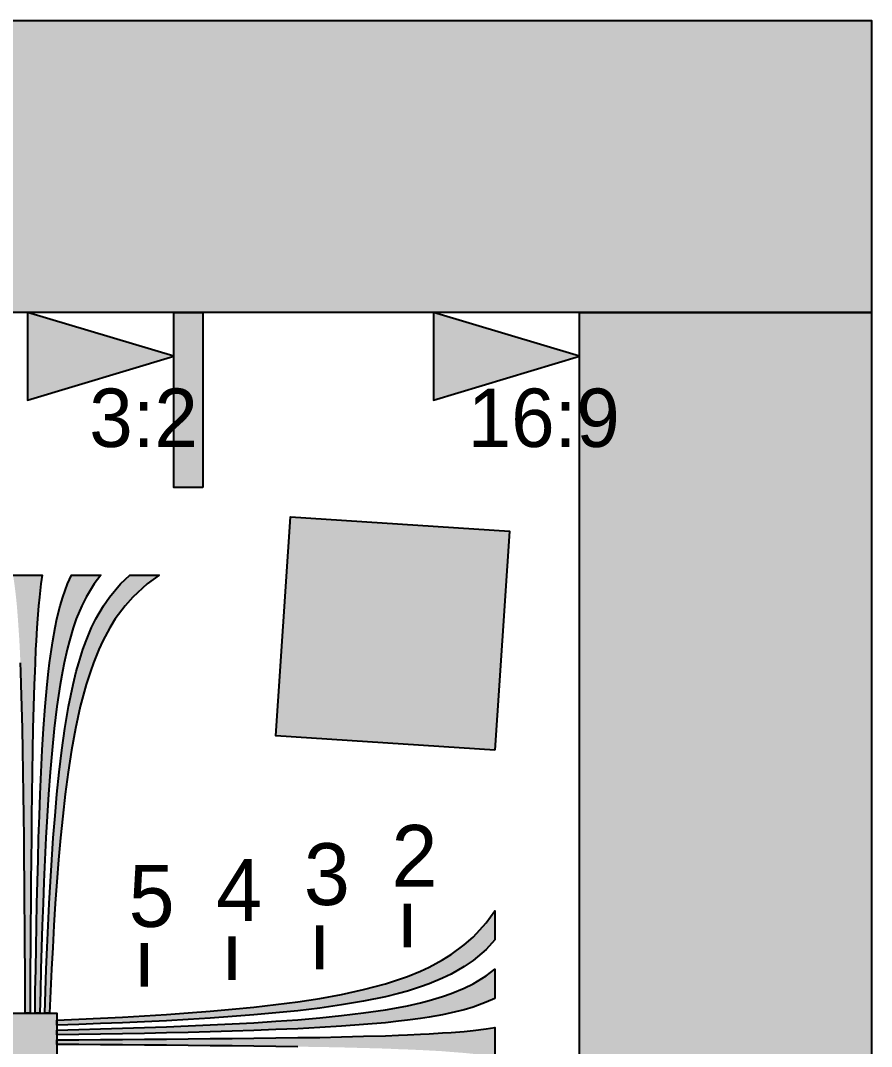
# Model space of a CAD drawing. Header units: millimetres. Extents: x 0 to 791, y 0 to 492.
# Drawn here: x 674.6 to 791.1, y 351.5 to 492.1 of the extents above; entities that cross this region are included whole.
import ezdxf

# ---------------------------------------------------------------- set-up
doc = ezdxf.new("R2010")
doc.units = ezdxf.units.MM
for name, color, linetype in [('FRAME', 7, 'Continuous'), ('LABELS', 7, 'Continuous'), ('PERIPHERY', 7, 'Continuous'), ('SFR', 7, 'Continuous')]:
    doc.layers.add(name, color=color, linetype=linetype)

msp = doc.modelspace()

# ---------------------------------------------------------------- hatches: boundary and pattern name
at = {"layer": 'FRAME', "true_color": 0x000000}
h = msp.add_hatch(color=7, dxfattribs=at)
h.dxf.hatch_style = 1
h.paths.add_polyline_path([(0, 492.12), (791.12, 492.12), (791.12, 452.12), (0, 452.12), (0, 492.12)])
h = msp.add_hatch(color=7, dxfattribs=at)
h.dxf.hatch_style = 1
h.paths.add_polyline_path([(675.56, 452.12), (675.56, 440.12), (695.56, 446.12), (675.56, 452.12)])
h = msp.add_hatch(color=7, dxfattribs=at)
h.dxf.hatch_style = 1
h.paths.add_polyline_path([(699.56, 428.13), (695.56, 428.13), (695.56, 452.12), (699.56, 452.12), (699.56, 428.13)])
h = msp.add_hatch(color=7, dxfattribs=at)
h.dxf.hatch_style = 1
h.paths.add_polyline_path([(731.12, 452.13), (731.12, 440.12), (751.12, 446.13), (731.12, 452.13)])
h = msp.add_hatch(color=7, dxfattribs=at)
h.dxf.hatch_style = 1
h.paths.add_polyline_path([(751.12, 452.12), (791.12, 452.12), (791.12, 52.13), (751.12, 52.13), (751.12, 452.12)])
at = {"layer": 'PERIPHERY', "true_color": 0x000000}
h = msp.add_hatch(color=7, dxfattribs=at)
h.dxf.hatch_style = 1
h.paths.add_polyline_path([(677.57, 416.12), (677.39, 414.92), (677.17, 413.12), (677.05, 411.92), (676.91, 410.12), (676.81, 408.92), (676.71, 407.12), (676.65, 405.92), (676.57, 404.12), (676.53, 402.92), (676.45, 401.12), (676.37, 398.12), (676.29, 395.12), (676.23, 392.12), (676.19, 389.12), (676.15, 386.12), (676.11, 383.12), (676.07, 380.12), (676.05, 377.12), (676.01, 374.12), (675.99, 371.12), (675.97, 368.12), (675.95, 365.12), (675.93, 362.12), (675.91, 359.12), (675.91, 356.12), (675.23, 356.12), (675.23, 359.12), (675.21, 362.12), (675.19, 365.12), (675.17, 368.13), (675.15, 371.13), (675.13, 374.13), (675.09, 377.13), (675.07, 380.13), (675.03, 383.13), (674.99, 386.13), (674.95, 389.13), (674.91, 392.13), (674.85, 395.13), (674.77, 398.13), (674.69, 401.13), (674.61, 402.93), (674.57, 404.13), (674.49, 405.93), (674.43, 407.13), (674.31, 408.93), (674.23, 410.13), (674.09, 411.93), (673.97, 413.13), (673.75, 414.93), (673.57, 416.13), (677.57, 416.13), (677.57, 416.12)])
h = msp.add_hatch(color=7, dxfattribs=at)
h.dxf.hatch_style = 1
h.paths.add_polyline_path([(685.57, 416.12), (684.67, 414.92), (683.57, 413.12), (682.97, 411.92), (682.23, 410.12), (681.81, 408.92), (681.29, 407.12), (680.97, 405.92), (680.57, 404.12), (680.33, 402.92), (680.01, 401.12), (679.57, 398.12), (679.21, 395.12), (678.91, 392.12), (678.65, 389.12), (678.43, 386.12), (678.23, 383.12), (678.07, 380.12), (677.93, 377.12), (677.79, 374.12), (677.67, 371.12), (677.57, 368.12), (677.47, 365.12), (677.39, 362.12), (677.31, 359.12), (677.23, 356.12), (676.57, 356.12), (676.61, 359.12), (676.67, 362.12), (676.71, 365.12), (676.77, 368.13), (676.83, 371.13), (676.91, 374.13), (676.99, 377.13), (677.07, 380.13), (677.17, 383.13), (677.29, 386.13), (677.41, 389.13), (677.57, 392.13), (677.75, 395.13), (677.97, 398.13), (678.23, 401.13), (678.43, 402.93), (678.57, 404.13), (678.81, 405.93), (678.99, 407.13), (679.31, 408.93), (679.57, 410.13), (680.01, 411.93), (680.37, 413.13), (681.03, 414.93), (681.57, 416.13), (685.57, 416.13), (685.57, 416.12)])
h = msp.add_hatch(color=7, dxfattribs=at)
h.dxf.hatch_style = 1
h.paths.add_polyline_path([(693.57, 416.12), (691.93, 414.92), (689.97, 413.12), (688.91, 411.92), (687.57, 410.12), (686.81, 408.92), (685.85, 407.12), (685.29, 405.92), (684.57, 404.12), (684.15, 402.92), (683.57, 401.12), (682.77, 398.12), (682.11, 395.12), (681.57, 392.12), (681.11, 389.12), (680.71, 386.12), (680.37, 383.12), (680.07, 380.12), (679.81, 377.12), (679.57, 374.12), (679.35, 371.12), (679.17, 368.12), (678.99, 365.12), (678.85, 362.12), (678.71, 359.12), (678.57, 356.12), (677.91, 356.12), (678.01, 359.12), (678.11, 362.12), (678.23, 365.12), (678.37, 368.13), (678.51, 371.13), (678.69, 374.13), (678.87, 377.13), (679.07, 380.13), (679.31, 383.13), (679.57, 386.13), (679.87, 389.13), (680.23, 392.13), (680.67, 395.13), (681.17, 398.13), (681.79, 401.13), (682.23, 402.93), (682.57, 404.13), (683.13, 405.93), (683.57, 407.13), (684.31, 408.93), (684.91, 410.13), (685.95, 411.93), (686.77, 413.13), (688.29, 414.93), (689.57, 416.13), (693.57, 416.13), (693.57, 416.12)])
h = msp.add_hatch(color=7, dxfattribs=at)
h.dxf.hatch_style = 1
h.paths.add_polyline_path([(739.56, 366.13), (738.36, 364.85), (736.56, 363.33), (735.36, 362.51), (733.56, 361.47), (732.36, 360.89), (730.56, 360.13), (729.36, 359.69), (727.56, 359.13), (726.36, 358.79), (724.56, 358.35), (721.56, 357.73), (718.56, 357.23), (715.56, 356.79), (712.56, 356.43), (709.56, 356.13), (706.56, 355.87), (703.56, 355.63), (700.56, 355.43), (697.56, 355.25), (694.56, 355.07), (691.56, 354.93), (688.56, 354.79), (685.56, 354.67), (682.56, 354.57), (679.56, 354.47), (679.56, 355.13), (682.56, 355.27), (685.56, 355.41), (688.56, 355.55), (691.56, 355.73), (694.56, 355.91), (697.56, 356.13), (700.56, 356.37), (703.56, 356.63), (706.56, 356.93), (709.56, 357.27), (712.56, 357.67), (715.56, 358.13), (718.56, 358.67), (721.56, 359.33), (724.56, 360.13), (726.36, 360.71), (727.56, 361.13), (729.36, 361.85), (730.56, 362.41), (732.36, 363.39), (733.56, 364.13), (735.36, 365.47), (736.56, 366.53), (738.36, 368.49), (739.56, 370.13), (739.56, 366.13)])
h = msp.add_hatch(color=7, dxfattribs=at)
h.dxf.hatch_style = 1
h.paths.add_polyline_path([(739.56, 358.13), (738.36, 357.59), (736.56, 356.93), (735.36, 356.57), (733.56, 356.13), (732.36, 355.89), (730.56, 355.55), (729.36, 355.37), (727.56, 355.13), (726.36, 354.99), (724.56, 354.79), (721.56, 354.53), (718.56, 354.31), (715.56, 354.13), (712.56, 353.97), (709.56, 353.85), (706.56, 353.73), (703.56, 353.63), (700.56, 353.55), (697.56, 353.47), (694.56, 353.39), (691.56, 353.33), (688.56, 353.27), (685.56, 353.23), (682.56, 353.17), (679.56, 353.13), (679.56, 353.79), (682.56, 353.87), (685.56, 353.95), (688.56, 354.03), (691.56, 354.12), (694.56, 354.23), (697.56, 354.35), (700.56, 354.49), (703.56, 354.62), (706.56, 354.79), (709.56, 354.99), (712.56, 355.21), (715.56, 355.47), (718.56, 355.77), (721.56, 356.13), (724.56, 356.57), (726.36, 356.89), (727.56, 357.13), (729.36, 357.53), (730.56, 357.85), (732.36, 358.39), (733.56, 358.79), (735.36, 359.53), (736.56, 360.13), (738.36, 361.23), (739.56, 362.13), (739.56, 358.13)])
h = msp.add_hatch(color=7, dxfattribs=at)
h.dxf.hatch_style = 1
h.paths.add_polyline_path([(679.56, 348.13), (671.56, 348.13), (671.56, 356.12), (679.56, 356.12), (679.56, 348.13)])
h = msp.add_hatch(color=7, dxfattribs=at)
h.dxf.hatch_style = 1
h.paths.add_polyline_path([(739.56, 350.13), (738.36, 350.31), (736.56, 350.53), (735.36, 350.65), (733.56, 350.79), (732.36, 350.89), (730.56, 350.99), (729.36, 351.05), (727.56, 351.13), (726.36, 351.17), (724.56, 351.25), (721.56, 351.33), (718.56, 351.41), (715.56, 351.47), (712.56, 351.51), (709.56, 351.55), (706.56, 351.59), (703.56, 351.63), (700.56, 351.65), (697.56, 351.69), (694.56, 351.71), (691.56, 351.73), (688.56, 351.75), (685.56, 351.77), (682.56, 351.79), (679.56, 351.79), (679.56, 352.47), (682.56, 352.47), (685.56, 352.49), (688.56, 352.51), (691.56, 352.53), (694.56, 352.55), (697.56, 352.57), (700.56, 352.61), (703.56, 352.63), (706.56, 352.67), (709.56, 352.71), (712.56, 352.75), (715.56, 352.79), (718.56, 352.85), (721.56, 352.93), (724.56, 353.01), (726.36, 353.09), (727.56, 353.13), (729.36, 353.21), (730.56, 353.27), (732.36, 353.39), (733.56, 353.47), (735.36, 353.61), (736.56, 353.73), (738.36, 353.95), (739.56, 354.13), (739.56, 350.13)])
at = {"layer": 'SFR', "true_color": 0x000000}
h = msp.add_hatch(color=7, dxfattribs=at)
h.dxf.hatch_style = 1
h.paths.add_polyline_path([(739.56, 392.13), (709.56, 394.12), (711.56, 424.12), (741.56, 422.13), (739.56, 392.13)])

# ---------------------------------------------------------------- linework, layer by layer
at = {"layer": 'FRAME', "color": 250}
for points in [[(0, 492.12), (791.12, 492.12), (791.12, 452.12), (0, 452.12), (0, 492.12)], [(675.56, 452.12), (675.56, 440.12), (695.56, 446.12), (675.56, 452.12)], [(699.56, 428.13), (695.56, 428.13), (695.56, 452.12), (699.56, 452.12), (699.56, 428.13)], [(731.12, 452.13), (731.12, 440.12), (751.12, 446.13), (731.12, 452.13)], [(751.12, 452.12), (791.12, 452.12), (791.12, 52.13), (751.12, 52.13), (751.12, 452.12)]]:
    msp.add_lwpolyline(points, close=True, dxfattribs=at)
at = {"layer": 'FRAME', "color": 250, "true_color": 0x000000}
for points in [[(0, 492.12), (0, 452.12), (791.12, 452.12)], [(791.12, 452.12), (791.12, 492.12), (0, 492.12)], [(675.56, 452.12), (675.56, 440.12), (695.56, 446.12)], [(699.56, 428.13), (699.56, 452.12), (695.56, 452.12)], [(695.56, 452.12), (695.56, 428.13), (699.56, 428.13)], [(731.12, 452.13), (731.12, 440.12), (751.12, 446.13)], [(751.12, 452.12), (751.12, 52.13), (791.12, 52.13)], [(791.12, 52.13), (791.12, 452.12), (751.12, 452.12)]]:
    msp.add_solid(points, dxfattribs=at)
at = {"layer": 'PERIPHERY', "color": 250}
for points in [[(673.57, 416.13), (677.57, 416.13), (677.57, 416.12), (677.57, 416.12), (677.39, 414.92), (677.17, 413.12), (677.05, 411.92), (676.91, 410.12), (676.81, 408.92), (676.71, 407.12), (676.65, 405.92), (676.57, 404.12), (676.53, 402.92), (676.45, 401.12), (676.37, 398.12), (676.29, 395.12), (676.23, 392.12), (676.19, 389.12), (676.15, 386.12), (676.11, 383.12), (676.07, 380.12), (676.05, 377.12), (676.01, 374.12), (675.99, 371.12), (675.97, 368.12), (675.95, 365.12), (675.93, 362.12), (675.91, 359.12), (675.91, 356.12), (675.23, 356.12), (675.23, 359.12), (675.21, 362.12), (675.19, 365.12), (675.17, 368.13), (675.15, 371.13), (675.13, 374.13), (675.09, 377.13), (675.07, 380.13), (675.03, 383.13), (674.99, 386.13), (674.95, 389.13), (674.91, 392.13), (674.85, 395.13), (674.77, 398.13), (674.69, 401.13), (674.61, 402.93), (674.57, 404.13)], [(712.56, 351.51), (709.56, 351.55), (706.56, 351.59), (703.56, 351.63), (700.56, 351.65), (697.56, 351.69), (694.56, 351.71), (691.56, 351.73), (688.56, 351.75), (685.56, 351.77), (682.56, 351.79), (679.56, 351.79), (679.56, 352.47), (682.56, 352.47), (685.56, 352.49), (688.56, 352.51), (691.56, 352.53), (694.56, 352.55), (697.56, 352.57), (700.56, 352.61), (703.56, 352.63), (706.56, 352.67), (709.56, 352.71), (712.56, 352.75), (715.56, 352.79), (718.56, 352.85), (721.56, 352.93), (724.56, 353.01), (726.36, 353.09), (727.56, 353.13), (729.36, 353.21), (730.56, 353.27), (732.36, 353.39), (733.56, 353.47), (735.36, 353.61), (736.56, 353.73), (738.36, 353.95), (739.56, 354.13), (739.56, 350.13)]]:
    msp.add_lwpolyline(points, dxfattribs=at)
for points in [[(685.57, 416.12), (684.67, 414.92), (683.57, 413.12), (682.97, 411.92), (682.23, 410.12), (681.81, 408.92), (681.29, 407.12), (680.97, 405.92), (680.57, 404.12), (680.33, 402.92), (680.01, 401.12), (679.57, 398.12), (679.21, 395.12), (678.91, 392.12), (678.65, 389.12), (678.43, 386.12), (678.23, 383.12), (678.07, 380.12), (677.93, 377.12), (677.79, 374.12), (677.67, 371.12), (677.57, 368.12), (677.47, 365.12), (677.39, 362.12), (677.31, 359.12), (677.23, 356.12), (676.57, 356.12), (676.61, 359.12), (676.67, 362.12), (676.71, 365.12), (676.77, 368.13), (676.83, 371.13), (676.91, 374.13), (676.99, 377.13), (677.07, 380.13), (677.17, 383.13), (677.29, 386.13), (677.41, 389.13), (677.57, 392.13), (677.75, 395.13), (677.97, 398.13), (678.23, 401.13), (678.43, 402.93), (678.57, 404.13), (678.81, 405.93), (678.99, 407.13), (679.31, 408.93), (679.57, 410.13), (680.01, 411.93), (680.37, 413.13), (681.03, 414.93), (681.57, 416.13), (685.57, 416.13), (685.57, 416.12)], [(693.57, 416.12), (691.93, 414.92), (689.97, 413.12), (688.91, 411.92), (687.57, 410.12), (686.81, 408.92), (685.85, 407.12), (685.29, 405.92), (684.57, 404.12), (684.15, 402.92), (683.57, 401.12), (682.77, 398.12), (682.11, 395.12), (681.57, 392.12), (681.11, 389.12), (680.71, 386.12), (680.37, 383.12), (680.07, 380.12), (679.81, 377.12), (679.57, 374.12), (679.35, 371.12), (679.17, 368.12), (678.99, 365.12), (678.85, 362.12), (678.71, 359.12), (678.57, 356.12), (677.91, 356.12), (678.01, 359.12), (678.11, 362.12), (678.23, 365.12), (678.37, 368.13), (678.51, 371.13), (678.69, 374.13), (678.87, 377.13), (679.07, 380.13), (679.31, 383.13), (679.57, 386.13), (679.87, 389.13), (680.23, 392.13), (680.67, 395.13), (681.17, 398.13), (681.79, 401.13), (682.23, 402.93), (682.57, 404.13), (683.13, 405.93), (683.57, 407.13), (684.31, 408.93), (684.91, 410.13), (685.95, 411.93), (686.77, 413.13), (688.29, 414.93), (689.57, 416.13), (693.57, 416.13), (693.57, 416.12)], [(739.56, 366.13), (738.36, 364.85), (736.56, 363.33), (735.36, 362.51), (733.56, 361.47), (732.36, 360.89), (730.56, 360.13), (729.36, 359.69), (727.56, 359.13), (726.36, 358.79), (724.56, 358.35), (721.56, 357.73), (718.56, 357.23), (715.56, 356.79), (712.56, 356.43), (709.56, 356.13), (706.56, 355.87), (703.56, 355.63), (700.56, 355.43), (697.56, 355.25), (694.56, 355.07), (691.56, 354.93), (688.56, 354.79), (685.56, 354.67), (682.56, 354.57), (679.56, 354.47), (679.56, 355.13), (682.56, 355.27), (685.56, 355.41), (688.56, 355.55), (691.56, 355.73), (694.56, 355.91), (697.56, 356.13), (700.56, 356.37), (703.56, 356.63), (706.56, 356.93), (709.56, 357.27), (712.56, 357.67), (715.56, 358.13), (718.56, 358.67), (721.56, 359.33), (724.56, 360.13), (726.36, 360.71), (727.56, 361.13), (729.36, 361.85), (730.56, 362.41), (732.36, 363.39), (733.56, 364.13), (735.36, 365.47), (736.56, 366.53), (738.36, 368.49), (739.56, 370.13), (739.56, 366.13)], [(739.56, 358.13), (738.36, 357.59), (736.56, 356.93), (735.36, 356.57), (733.56, 356.13), (732.36, 355.89), (730.56, 355.55), (729.36, 355.37), (727.56, 355.13), (726.36, 354.99), (724.56, 354.79), (721.56, 354.53), (718.56, 354.31), (715.56, 354.13), (712.56, 353.97), (709.56, 353.85), (706.56, 353.73), (703.56, 353.63), (700.56, 353.55), (697.56, 353.47), (694.56, 353.39), (691.56, 353.33), (688.56, 353.27), (685.56, 353.23), (682.56, 353.17), (679.56, 353.13), (679.56, 353.79), (682.56, 353.87), (685.56, 353.95), (688.56, 354.03), (691.56, 354.12), (694.56, 354.23), (697.56, 354.35), (700.56, 354.49), (703.56, 354.62), (706.56, 354.79), (709.56, 354.99), (712.56, 355.21), (715.56, 355.47), (718.56, 355.77), (721.56, 356.13), (724.56, 356.57), (726.36, 356.89), (727.56, 357.13), (729.36, 357.53), (730.56, 357.85), (732.36, 358.39), (733.56, 358.79), (735.36, 359.53), (736.56, 360.13), (738.36, 361.23), (739.56, 362.13), (739.56, 358.13)], [(679.56, 348.13), (671.56, 348.13), (671.56, 356.12), (679.56, 356.12), (679.56, 348.13)]]:
    msp.add_lwpolyline(points, close=True, dxfattribs=at)
at = {"layer": 'PERIPHERY', "color": 250, "lineweight": 35, "const_width": 1}
for points in [[(727.56, 371.13), (727.56, 365.13)], [(715.56, 368.13), (715.56, 362.13)], [(703.56, 366.63), (703.56, 360.63)], [(691.56, 365.73), (691.56, 359.73)]]:
    msp.add_lwpolyline(points, dxfattribs=at)
at = {"layer": 'PERIPHERY', "color": 250, "true_color": 0x000000}
for points in [[(677.57, 416.12), (677.57, 416.13), (673.57, 416.13)], [(677.57, 416.12), (673.57, 416.13), (673.75, 414.93)], [(677.57, 416.12), (673.75, 414.93), (673.97, 413.13)], [(677.57, 416.12), (673.97, 413.13), (674.09, 411.93)], [(677.57, 416.12), (674.09, 411.93), (674.23, 410.13)], [(677.57, 416.12), (674.23, 410.13), (674.31, 408.93)], [(677.57, 416.12), (674.31, 408.93), (674.43, 407.13)], [(677.57, 416.12), (674.43, 407.13), (674.49, 405.93)], [(677.57, 416.12), (674.49, 405.93), (674.57, 404.13)], [(677.57, 416.12), (674.57, 404.13), (674.61, 402.93)], [(677.57, 416.12), (674.61, 402.93), (674.69, 401.13)], [(677.57, 416.12), (674.69, 401.13), (674.77, 398.13)], [(674.77, 398.13), (677.39, 414.92), (677.57, 416.12)], [(674.77, 398.13), (677.17, 413.12), (677.39, 414.92)], [(685.57, 416.12), (679.57, 410.13), (679.31, 408.93)], [(679.31, 408.93), (684.67, 414.92), (685.57, 416.12)], [(679.31, 408.93), (683.57, 413.12), (684.67, 414.92)], [(685.57, 416.12), (680.01, 411.93), (679.57, 410.13)], [(685.57, 416.12), (680.37, 413.13), (680.01, 411.93)], [(685.57, 416.12), (681.03, 414.93), (680.37, 413.13)], [(685.57, 416.12), (681.57, 416.13), (681.03, 414.93)], [(685.57, 416.12), (685.57, 416.13), (681.57, 416.13)], [(693.57, 416.12), (685.95, 411.93), (684.91, 410.13)], [(684.91, 410.13), (691.93, 414.92), (693.57, 416.12)], [(684.91, 410.13), (689.97, 413.12), (691.93, 414.92)], [(693.57, 416.12), (686.77, 413.13), (685.95, 411.93)], [(693.57, 416.12), (688.29, 414.93), (686.77, 413.13)], [(693.57, 416.12), (689.57, 416.13), (688.29, 414.93)], [(693.57, 416.12), (693.57, 416.13), (689.57, 416.13)], [(674.77, 398.13), (677.05, 411.92), (677.17, 413.12)], [(674.77, 398.13), (676.91, 410.12), (677.05, 411.92)], [(679.31, 408.93), (682.97, 411.92), (683.57, 413.12)], [(679.31, 408.93), (682.23, 410.12), (682.97, 411.92)], [(684.91, 410.13), (688.91, 411.92), (689.97, 413.12)], [(684.91, 410.13), (687.57, 410.12), (688.91, 411.92)], [(674.77, 398.13), (676.81, 408.92), (676.91, 410.12)], [(684.91, 410.13), (679.31, 383.13), (679.07, 380.13)], [(684.91, 410.13), (679.07, 380.13), (682.11, 395.12)], [(684.91, 410.13), (679.57, 386.13), (679.31, 383.13)], [(679.31, 408.93), (681.81, 408.92), (682.23, 410.12)], [(684.91, 410.13), (679.87, 389.13), (679.57, 386.13)], [(684.91, 410.13), (680.23, 392.13), (679.87, 389.13)], [(684.91, 410.13), (680.67, 395.13), (680.23, 392.13)], [(684.91, 410.13), (681.17, 398.13), (680.67, 395.13)], [(684.91, 410.13), (681.79, 401.13), (681.17, 398.13)], [(684.91, 410.13), (682.23, 402.93), (681.79, 401.13)], [(684.91, 410.13), (682.11, 395.12), (682.77, 398.12)], [(684.91, 410.13), (682.57, 404.13), (682.23, 402.93)], [(684.91, 410.13), (683.13, 405.93), (682.57, 404.13)], [(684.91, 410.13), (682.77, 398.12), (683.57, 401.12)], [(684.91, 410.13), (683.57, 407.13), (683.13, 405.93)], [(684.91, 410.13), (684.31, 408.93), (683.57, 407.13)], [(684.91, 410.13), (683.57, 401.12), (684.15, 402.92)], [(684.91, 410.13), (684.15, 402.92), (684.57, 404.12)], [(684.91, 410.13), (684.57, 404.12), (685.29, 405.92)], [(684.91, 410.13), (685.29, 405.92), (685.85, 407.12)], [(684.91, 410.13), (685.85, 407.12), (686.81, 408.92)], [(684.91, 410.13), (686.81, 408.92), (687.57, 410.12)], [(674.77, 398.13), (676.71, 407.12), (676.81, 408.92)], [(679.31, 408.93), (676.61, 359.12), (676.57, 356.12)], [(679.31, 408.93), (676.57, 356.12), (677.79, 374.12)], [(679.31, 408.93), (676.67, 362.12), (676.61, 359.12)], [(679.31, 408.93), (676.71, 365.12), (676.67, 362.12)], [(679.31, 408.93), (676.77, 368.13), (676.71, 365.12)], [(679.31, 408.93), (676.83, 371.13), (676.77, 368.13)], [(679.31, 408.93), (676.91, 374.13), (676.83, 371.13)], [(679.31, 408.93), (676.99, 377.13), (676.91, 374.13)], [(679.31, 408.93), (677.07, 380.13), (676.99, 377.13)], [(679.31, 408.93), (677.17, 383.13), (677.07, 380.13)], [(679.31, 408.93), (677.29, 386.13), (677.17, 383.13)], [(679.31, 408.93), (677.41, 389.13), (677.29, 386.13)], [(679.31, 408.93), (677.57, 392.13), (677.41, 389.13)], [(679.31, 408.93), (677.75, 395.13), (677.57, 392.13)], [(679.31, 408.93), (677.97, 398.13), (677.75, 395.13)], [(679.31, 408.93), (677.79, 374.12), (677.93, 377.12)], [(679.31, 408.93), (677.93, 377.12), (678.07, 380.12)], [(679.31, 408.93), (678.23, 401.13), (677.97, 398.13)], [(679.31, 408.93), (678.07, 380.12), (678.23, 383.12)], [(679.31, 408.93), (678.43, 402.93), (678.23, 401.13)], [(679.31, 408.93), (678.23, 383.12), (678.43, 386.12)], [(679.31, 408.93), (678.57, 404.13), (678.43, 402.93)], [(679.31, 408.93), (678.43, 386.12), (678.65, 389.12)], [(679.31, 408.93), (678.81, 405.93), (678.57, 404.13)], [(679.31, 408.93), (678.65, 389.12), (678.91, 392.12)], [(679.31, 408.93), (678.99, 407.13), (678.81, 405.93)], [(679.31, 408.93), (678.91, 392.12), (679.21, 395.12)], [(679.31, 408.93), (679.21, 395.12), (679.57, 398.12)], [(679.31, 408.93), (679.57, 398.12), (680.01, 401.12)], [(679.31, 408.93), (680.01, 401.12), (680.33, 402.92)], [(679.31, 408.93), (680.33, 402.92), (680.57, 404.12)], [(679.31, 408.93), (680.57, 404.12), (680.97, 405.92)], [(679.31, 408.93), (680.97, 405.92), (681.29, 407.12)], [(679.31, 408.93), (681.29, 407.12), (681.81, 408.92)], [(674.77, 398.13), (676.65, 405.92), (676.71, 407.12)], [(674.77, 398.13), (676.57, 404.12), (676.65, 405.92)], [(674.77, 398.13), (676.53, 402.92), (676.57, 404.12)], [(674.77, 398.13), (676.45, 401.12), (676.53, 402.92)], [(674.77, 398.13), (676.37, 398.12), (676.45, 401.12)], [(674.77, 398.13), (674.85, 395.13), (675.91, 356.12)], [(674.77, 398.13), (675.91, 356.12), (675.91, 359.12)], [(674.77, 398.13), (675.91, 359.12), (675.93, 362.12)], [(674.77, 398.13), (675.93, 362.12), (675.95, 365.12)], [(674.77, 398.13), (675.95, 365.12), (675.97, 368.12)], [(674.77, 398.13), (675.97, 368.12), (675.99, 371.12)], [(674.77, 398.13), (675.99, 371.12), (676.01, 374.12)], [(674.77, 398.13), (676.01, 374.12), (676.05, 377.12)], [(674.77, 398.13), (676.05, 377.12), (676.07, 380.12)], [(674.77, 398.13), (676.07, 380.12), (676.11, 383.12)], [(674.77, 398.13), (676.11, 383.12), (676.15, 386.12)], [(674.77, 398.13), (676.15, 386.12), (676.19, 389.12)], [(674.77, 398.13), (676.19, 389.12), (676.23, 392.12)], [(674.77, 398.13), (676.23, 392.12), (676.29, 395.12)], [(674.77, 398.13), (676.29, 395.12), (676.37, 398.12)], [(674.85, 395.13), (674.91, 392.13), (675.91, 356.12)], [(679.07, 380.13), (681.57, 392.12), (682.11, 395.12)], [(674.91, 392.13), (674.95, 389.13), (675.91, 356.12)], [(679.07, 380.13), (681.11, 389.12), (681.57, 392.12)], [(674.95, 389.13), (674.99, 386.13), (675.91, 356.12)], [(679.07, 380.13), (680.71, 386.12), (681.11, 389.12)], [(674.99, 386.13), (675.03, 383.13), (675.91, 356.12)], [(679.07, 380.13), (680.37, 383.12), (680.71, 386.12)], [(675.03, 383.13), (675.07, 380.13), (675.91, 356.12)], [(679.07, 380.13), (680.07, 380.12), (680.37, 383.12)], [(675.07, 380.13), (675.09, 377.13), (675.13, 374.13)], [(675.07, 380.13), (675.13, 374.13), (675.91, 356.12)], [(679.07, 380.13), (678.01, 359.12), (677.91, 356.12)], [(679.07, 380.13), (677.91, 356.12), (678.57, 356.12)], [(679.07, 380.13), (678.11, 362.12), (678.01, 359.12)], [(679.07, 380.13), (678.23, 365.12), (678.11, 362.12)], [(679.07, 380.13), (678.37, 368.13), (678.23, 365.12)], [(679.07, 380.13), (678.51, 371.13), (678.37, 368.13)], [(679.07, 380.13), (678.69, 374.13), (678.51, 371.13)], [(679.07, 380.13), (678.57, 356.12), (678.71, 359.12)], [(679.07, 380.13), (678.87, 377.13), (678.69, 374.13)], [(679.07, 380.13), (678.71, 359.12), (678.85, 362.12)], [(679.07, 380.13), (678.85, 362.12), (678.99, 365.12)], [(679.07, 380.13), (678.99, 365.12), (679.17, 368.12)], [(679.07, 380.13), (679.17, 368.12), (679.35, 371.12)], [(679.07, 380.13), (679.35, 371.12), (679.57, 374.12)], [(679.07, 380.13), (679.57, 374.12), (679.81, 377.12)], [(679.07, 380.13), (679.81, 377.12), (680.07, 380.12)], [(675.13, 374.13), (675.15, 371.13), (675.17, 368.13)], [(675.13, 374.13), (675.17, 368.13), (675.21, 362.12)], [(675.13, 374.13), (675.21, 362.12), (675.91, 356.12)], [(676.57, 356.12), (677.67, 371.12), (677.79, 374.12)], [(676.57, 356.12), (677.57, 368.12), (677.67, 371.12)], [(739.56, 366.13), (739.56, 370.13), (738.36, 368.49)], [(739.56, 366.13), (738.36, 368.49), (736.56, 366.53)], [(675.17, 368.13), (675.19, 365.12), (675.21, 362.12)], [(676.57, 356.12), (677.47, 365.12), (677.57, 368.12)], [(739.56, 366.13), (729.36, 361.85), (718.56, 357.23)], [(739.56, 366.13), (718.56, 357.23), (721.56, 357.73)], [(739.56, 366.13), (721.56, 357.73), (724.56, 358.35)], [(739.56, 366.13), (724.56, 358.35), (726.36, 358.79)], [(739.56, 366.13), (726.36, 358.79), (727.56, 359.13)], [(739.56, 366.13), (727.56, 359.13), (729.36, 359.69)], [(739.56, 366.13), (730.56, 362.41), (729.36, 361.85)], [(739.56, 366.13), (729.36, 359.69), (730.56, 360.13)], [(739.56, 366.13), (732.36, 363.39), (730.56, 362.41)], [(739.56, 366.13), (730.56, 360.13), (732.36, 360.89)], [(739.56, 366.13), (733.56, 364.13), (732.36, 363.39)], [(739.56, 366.13), (732.36, 360.89), (733.56, 361.47)], [(739.56, 366.13), (735.36, 365.47), (733.56, 364.13)], [(739.56, 366.13), (733.56, 361.47), (735.36, 362.51)], [(739.56, 366.13), (736.56, 366.53), (735.36, 365.47)], [(739.56, 366.13), (735.36, 362.51), (736.56, 363.33)], [(736.56, 363.33), (738.36, 364.85), (739.56, 366.13)], [(676.57, 356.12), (677.39, 362.12), (677.47, 365.12)], [(675.21, 362.12), (675.23, 359.12), (675.91, 356.12)], [(676.57, 356.12), (677.31, 359.12), (677.39, 362.12)], [(729.36, 361.85), (727.56, 361.13), (718.56, 357.23)], [(739.56, 358.13), (739.56, 362.13), (738.36, 361.23)], [(724.56, 360.13), (721.56, 359.33), (712.56, 356.43)], [(724.56, 360.13), (712.56, 356.43), (715.56, 356.79)], [(727.56, 361.13), (726.36, 360.71), (715.56, 356.79)], [(727.56, 361.13), (715.56, 356.79), (718.56, 357.23)], [(726.36, 360.71), (724.56, 360.13), (715.56, 356.79)], [(739.56, 358.13), (736.56, 360.13), (735.36, 359.53)], [(739.56, 358.13), (738.36, 361.23), (736.56, 360.13)], [(675.23, 359.12), (675.23, 356.12), (675.91, 356.12)], [(676.57, 356.12), (677.23, 356.12), (677.31, 359.12)], [(718.56, 358.67), (715.56, 358.13), (703.56, 355.63)], [(718.56, 358.67), (703.56, 355.63), (706.56, 355.87)], [(721.56, 359.33), (718.56, 358.67), (706.56, 355.87)], [(721.56, 359.33), (706.56, 355.87), (709.56, 356.13)], [(721.56, 359.33), (709.56, 356.13), (712.56, 356.43)], [(739.56, 358.13), (733.56, 358.79), (732.36, 358.39)], [(739.56, 358.13), (735.36, 359.53), (733.56, 358.79)], [(709.56, 357.27), (706.56, 356.93), (688.56, 354.79)], [(709.56, 357.27), (688.56, 354.79), (691.56, 354.93)], [(709.56, 357.27), (691.56, 354.93), (694.56, 355.07)], [(712.56, 357.67), (709.56, 357.27), (694.56, 355.07)], [(712.56, 357.67), (694.56, 355.07), (697.56, 355.25)], [(715.56, 358.13), (712.56, 357.67), (697.56, 355.25)], [(715.56, 358.13), (697.56, 355.25), (700.56, 355.43)], [(739.56, 358.13), (718.56, 355.77), (700.56, 353.55)], [(739.56, 358.13), (700.56, 353.55), (703.56, 353.63)], [(715.56, 358.13), (700.56, 355.43), (703.56, 355.63)], [(739.56, 358.13), (703.56, 353.63), (706.56, 353.73)], [(739.56, 358.13), (706.56, 353.73), (709.56, 353.85)], [(739.56, 358.13), (709.56, 353.85), (712.56, 353.97)], [(739.56, 358.13), (712.56, 353.97), (715.56, 354.13)], [(739.56, 358.13), (715.56, 354.13), (718.56, 354.31)], [(739.56, 358.13), (721.56, 356.13), (718.56, 355.77)], [(739.56, 358.13), (718.56, 354.31), (721.56, 354.53)], [(739.56, 358.13), (724.56, 356.57), (721.56, 356.13)], [(739.56, 358.13), (721.56, 354.53), (724.56, 354.79)], [(739.56, 358.13), (726.36, 356.89), (724.56, 356.57)], [(739.56, 358.13), (724.56, 354.79), (726.36, 354.99)], [(739.56, 358.13), (727.56, 357.13), (726.36, 356.89)], [(739.56, 358.13), (726.36, 354.99), (727.56, 355.13)], [(739.56, 358.13), (729.36, 357.53), (727.56, 357.13)], [(739.56, 358.13), (727.56, 355.13), (729.36, 355.37)], [(739.56, 358.13), (730.56, 357.85), (729.36, 357.53)], [(739.56, 358.13), (729.36, 355.37), (730.56, 355.55)], [(739.56, 358.13), (732.36, 358.39), (730.56, 357.85)], [(739.56, 358.13), (730.56, 355.55), (732.36, 355.89)], [(739.56, 358.13), (732.36, 355.89), (733.56, 356.13)], [(739.56, 358.13), (733.56, 356.13), (735.36, 356.57)], [(739.56, 358.13), (735.36, 356.57), (736.56, 356.93)], [(736.56, 356.93), (738.36, 357.59), (739.56, 358.13)], [(679.56, 348.13), (679.56, 356.12), (671.56, 356.12)], [(671.56, 356.12), (671.56, 348.13), (679.56, 348.13)], [(703.56, 356.63), (700.56, 356.37), (679.56, 354.47)], [(703.56, 356.63), (679.56, 354.47), (682.56, 354.57)], [(700.56, 356.37), (697.56, 356.13), (679.56, 354.47)], [(697.56, 356.13), (694.56, 355.91), (679.56, 354.47)], [(694.56, 355.91), (688.56, 355.55), (679.56, 354.47)], [(703.56, 356.63), (682.56, 354.57), (685.56, 354.67)], [(706.56, 356.93), (703.56, 356.63), (685.56, 354.67)], [(706.56, 356.93), (685.56, 354.67), (688.56, 354.79)], [(694.56, 355.91), (691.56, 355.73), (688.56, 355.55)], [(718.56, 355.77), (715.56, 355.47), (697.56, 353.47)], [(718.56, 355.77), (697.56, 353.47), (700.56, 353.55)], [(688.56, 355.55), (685.56, 355.41), (679.56, 354.47)], [(685.56, 355.41), (682.56, 355.27), (679.56, 355.13)], [(685.56, 355.41), (679.56, 355.13), (679.56, 354.47)], [(706.56, 354.79), (703.56, 354.62), (679.56, 353.13)], [(706.56, 354.79), (679.56, 353.13), (682.56, 353.17)], [(703.56, 354.62), (697.56, 354.35), (679.56, 353.13)], [(697.56, 354.35), (694.56, 354.23), (679.56, 353.13)], [(709.56, 354.99), (706.56, 354.79), (682.56, 353.17)], [(709.56, 354.99), (682.56, 353.17), (685.56, 353.23)], [(712.56, 355.21), (709.56, 354.99), (685.56, 353.23)], [(712.56, 355.21), (685.56, 353.23), (688.56, 353.27)], [(712.56, 355.21), (688.56, 353.27), (691.56, 353.33)], [(715.56, 355.47), (712.56, 355.21), (691.56, 353.33)], [(715.56, 355.47), (691.56, 353.33), (694.56, 353.39)], [(715.56, 355.47), (694.56, 353.39), (697.56, 353.47)], [(703.56, 354.62), (700.56, 354.49), (697.56, 354.35)], [(694.56, 354.23), (691.56, 354.12), (679.56, 353.13)], [(691.56, 354.12), (688.56, 354.03), (679.56, 353.13)], [(688.56, 354.03), (685.56, 353.95), (679.56, 353.13)], [(685.56, 353.95), (682.56, 353.87), (679.56, 353.13)], [(682.56, 353.87), (679.56, 353.79), (679.56, 353.13)], [(721.56, 352.93), (718.56, 352.85), (679.56, 351.79)], [(721.56, 352.93), (679.56, 351.79), (682.56, 351.79)], [(721.56, 352.93), (682.56, 351.79), (685.56, 351.77)], [(721.56, 352.93), (685.56, 351.77), (688.56, 351.75)], [(721.56, 352.93), (688.56, 351.75), (691.56, 351.73)], [(721.56, 352.93), (691.56, 351.73), (694.56, 351.71)], [(721.56, 352.93), (694.56, 351.71), (697.56, 351.69)], [(721.56, 352.93), (697.56, 351.69), (700.56, 351.65)], [(721.56, 352.93), (700.56, 351.65), (703.56, 351.63)], [(721.56, 352.93), (703.56, 351.63), (706.56, 351.59)], [(721.56, 352.93), (706.56, 351.59), (709.56, 351.55)], [(721.56, 352.93), (709.56, 351.55), (712.56, 351.51)], [(721.56, 352.93), (712.56, 351.51), (715.56, 351.47)], [(721.56, 352.93), (715.56, 351.47), (718.56, 351.41)], [(721.56, 352.93), (718.56, 351.41), (721.56, 351.33)], [(739.56, 350.13), (724.56, 353.01), (721.56, 352.93)], [(721.56, 352.93), (721.56, 351.33), (724.56, 351.25)], [(721.56, 352.93), (724.56, 351.25), (726.36, 351.17)], [(721.56, 352.93), (726.36, 351.17), (727.56, 351.13)], [(721.56, 352.93), (727.56, 351.13), (729.36, 351.05)], [(721.56, 352.93), (729.36, 351.05), (730.56, 350.99)], [(721.56, 352.93), (730.56, 350.99), (732.36, 350.89)], [(721.56, 352.93), (732.36, 350.89), (733.56, 350.79)], [(721.56, 352.93), (733.56, 350.79), (735.36, 350.65)], [(721.56, 352.93), (735.36, 350.65), (736.56, 350.53)], [(721.56, 352.93), (736.56, 350.53), (738.36, 350.31)], [(721.56, 352.93), (738.36, 350.31), (739.56, 350.13)], [(739.56, 350.13), (726.36, 353.09), (724.56, 353.01)], [(739.56, 350.13), (727.56, 353.13), (726.36, 353.09)], [(739.56, 350.13), (729.36, 353.21), (727.56, 353.13)], [(739.56, 350.13), (730.56, 353.27), (729.36, 353.21)], [(739.56, 350.13), (732.36, 353.39), (730.56, 353.27)], [(739.56, 350.13), (733.56, 353.47), (732.36, 353.39)], [(739.56, 350.13), (735.36, 353.61), (733.56, 353.47)], [(739.56, 350.13), (736.56, 353.73), (735.36, 353.61)], [(739.56, 350.13), (738.36, 353.95), (736.56, 353.73)], [(739.56, 350.13), (739.56, 354.13), (738.36, 353.95)], [(718.56, 352.85), (715.56, 352.79), (679.56, 351.79)], [(715.56, 352.79), (712.56, 352.75), (679.56, 351.79)], [(712.56, 352.75), (709.56, 352.71), (679.56, 351.79)], [(709.56, 352.71), (706.56, 352.67), (679.56, 351.79)], [(706.56, 352.67), (703.56, 352.63), (679.56, 351.79)], [(703.56, 352.63), (697.56, 352.57), (679.56, 351.79)], [(697.56, 352.57), (691.56, 352.53), (679.56, 351.79)], [(691.56, 352.53), (685.56, 352.49), (679.56, 351.79)], [(685.56, 352.49), (682.56, 352.47), (679.56, 351.79)], [(682.56, 352.47), (679.56, 352.47), (679.56, 351.79)], [(691.56, 352.53), (688.56, 352.51), (685.56, 352.49)], [(697.56, 352.57), (694.56, 352.55), (691.56, 352.53)], [(703.56, 352.63), (700.56, 352.61), (697.56, 352.57)]]:
    msp.add_solid(points, dxfattribs=at)
at = {"layer": 'SFR', "color": 250}
msp.add_lwpolyline([(739.56, 392.13), (709.56, 394.12), (711.56, 424.12), (741.56, 422.13), (739.56, 392.13)], close=True, dxfattribs=at)
at = {"layer": 'SFR', "color": 250, "true_color": 0x000000}
for points in [[(711.56, 424.12), (709.56, 394.12), (739.56, 392.13)], [(739.56, 392.13), (741.56, 422.13), (711.56, 424.12)]]:
    msp.add_solid(points, dxfattribs=at)

# ---------------------------------------------------------------- texts
at = {"layer": 'LABELS', "color": 250}
for s, height, p in [('3:2', 8, (684, 433.69)), ('16:9', 8, (735.83, 433.69)), ('2', 8.47, (725.39, 373.42)), ('3', 8.47, (713.39, 370.92)), ('4', 8.47, (701.39, 368.74)), ('5', 8.47, (689.39, 367.93))]:
    msp.add_text(s, height=height, dxfattribs=at).set_placement(p)

doc.saveas('drawing.dxf')
